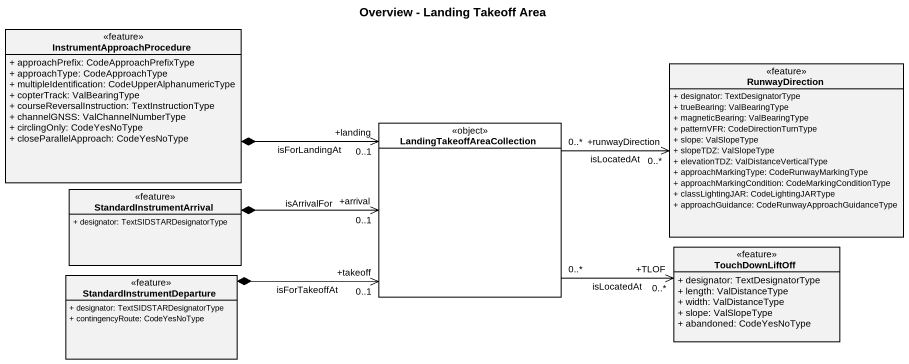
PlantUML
@startuml
title Overview - Landing Takeoff Area
hide circle
hide empty members
skinparam classAttributeIconSize 0
class InstrumentApproachProcedure <<feature>> {
  + approachPrefix: CodeApproachPrefixType
  + approachType: CodeApproachType
  + multipleIdentification: CodeUpperAlphanumericType
  + copterTrack: ValBearingType
  + courseReversalInstruction: TextInstructionType
  + channelGNSS: ValChannelNumberType
  + circlingOnly: CodeYesNoType
  + closeParallelApproach: CodeYesNoType
}
class RunwayDirection <<feature>> {
  + designator: TextDesignatorType
  + trueBearing: ValBearingType
  + magneticBearing: ValBearingType
  + patternVFR: CodeDirectionTurnType
  + slope: ValSlopeType
  + slopeTDZ: ValSlopeType
  + elevationTDZ: ValDistanceVerticalType
  + approachMarkingType: CodeRunwayMarkingType
  + approachMarkingCondition: CodeMarkingConditionType
  + classLightingJAR: CodeLightingJARType
  + approachGuidance: CodeRunwayApproachGuidanceType
}
class LandingTakeoffAreaCollection <<object>> #FFFFFF
class StandardInstrumentArrival <<feature>> {
  + designator: TextSIDSTARDesignatorType
}
class TouchDownLiftOff <<feature>> {
  + designator: TextDesignatorType
  + length: ValDistanceType
  + width: ValDistanceType
  + slope: ValSlopeType
  + abandoned: CodeYesNoType
}
class StandardInstrumentDeparture <<feature>> {
  + designator: TextSIDSTARDesignatorType
  + contingencyRoute: CodeYesNoType
}
InstrumentApproachProcedure *-right-> "+landing\n0..1" LandingTakeoffAreaCollection : isForLandingAt
LandingTakeoffAreaCollection "0..*" -right-> "+runwayDirection\n0..*" RunwayDirection : isLocatedAt
LandingTakeoffAreaCollection "0..*" -right-> "+TLOF\n0..*" TouchDownLiftOff : isLocatedAt
StandardInstrumentArrival *-right-> "+arrival\n0..1" LandingTakeoffAreaCollection : isArrivalFor
StandardInstrumentDeparture *-right-> "+takeoff\n0..1" LandingTakeoffAreaCollection : isForTakeoffAt
@enduml
